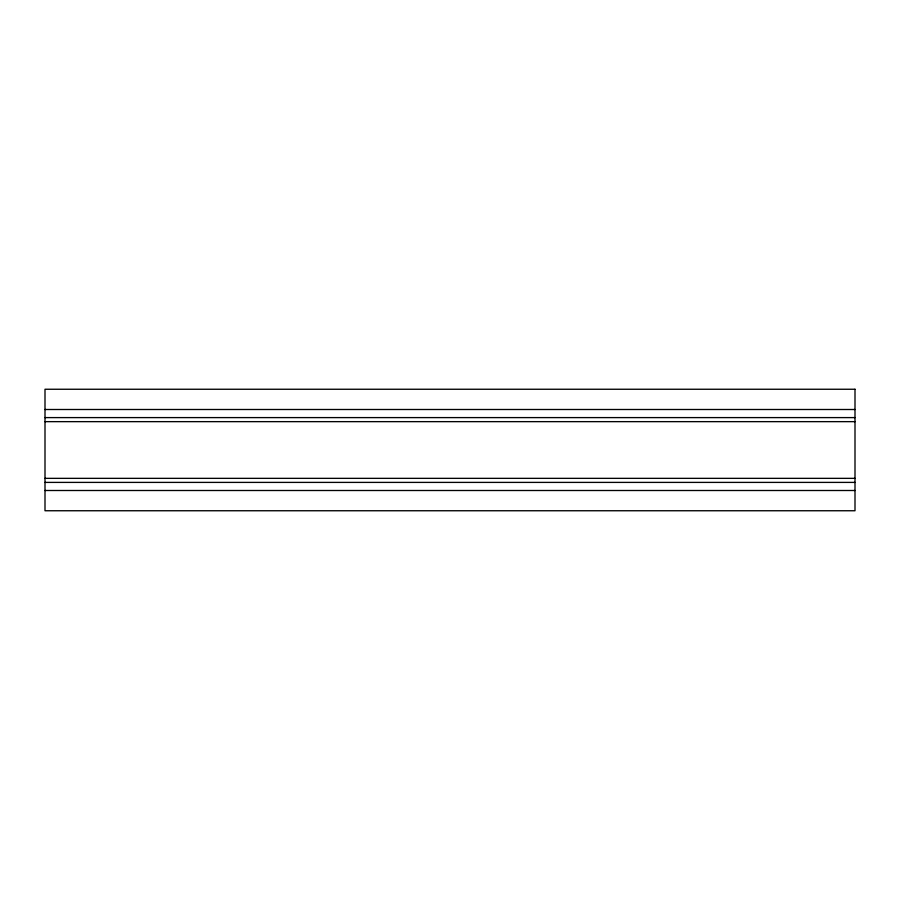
<?xml version="1.0" encoding="UTF-8"?>
<svg xmlns="http://www.w3.org/2000/svg" width="900" height="900" viewBox="0 0 900 900"><rect width="100%" height="100%" fill="white"/><g stroke="black" fill="none" stroke-linecap="round" stroke-linejoin="round"><path stroke-width="1.35" d="M45 409.5L855 409.5M45 417.6L855 417.6M45 421.65L855 421.65M45 478.35L855 478.35M45 482.4L855 482.4M45 490.5L855 490.5M855 389.25L45 389.25L45 510.75L855 510.75L855 389.25"/></g></svg>
